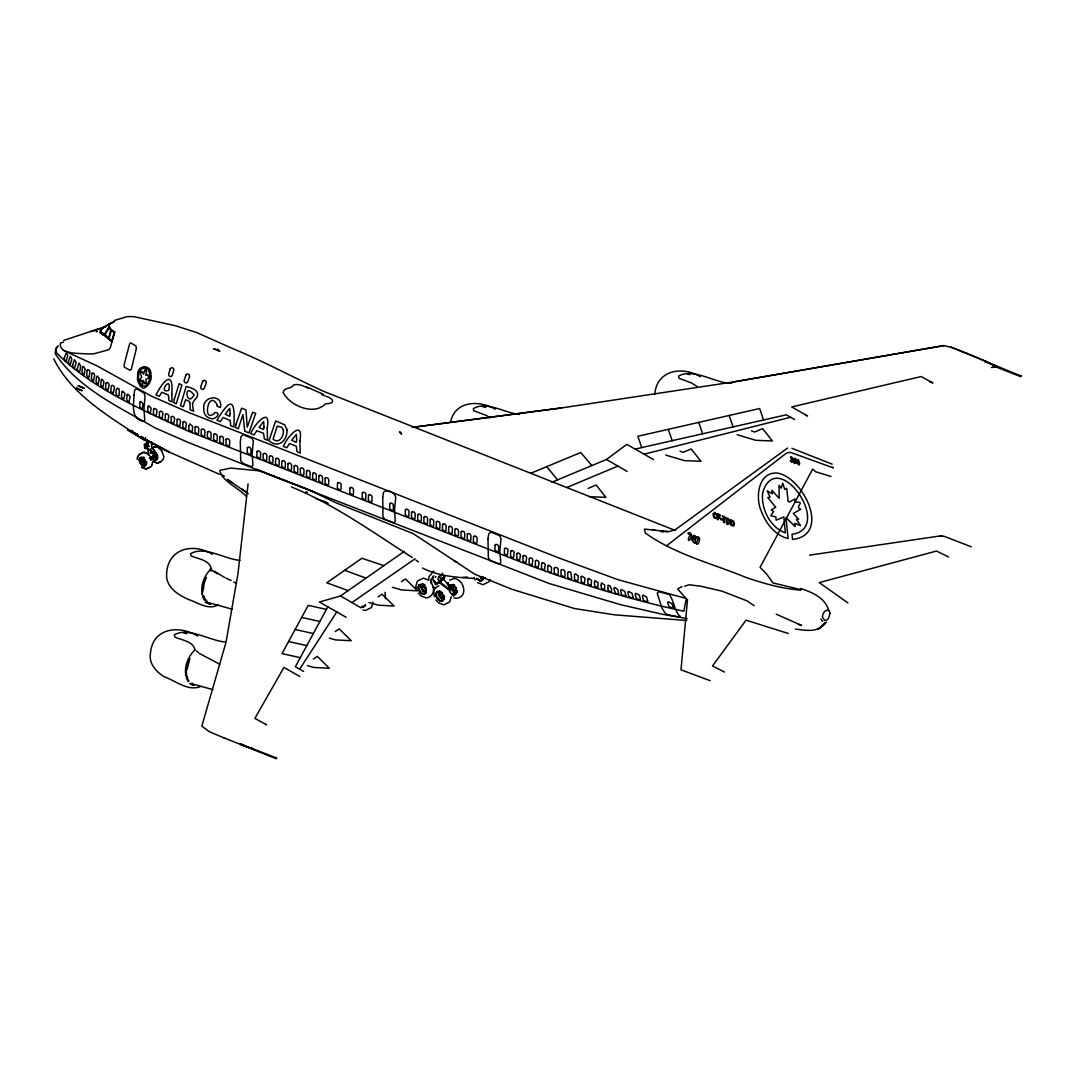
<?xml version="1.0" encoding="UTF-8"?>
<svg xmlns="http://www.w3.org/2000/svg" width="1075" height="1075" viewBox="0 0 1075 1075"><rect width="100%" height="100%" fill="white"/><g stroke="black" fill="none" stroke-linecap="round" stroke-linejoin="round"><path stroke-width="1.5" d="M144.655 464.225L142.397 460.033L144.131 457.56L142.276 457.802L141.954 461.175L143.607 463.553L146.509 464.01L146.643 461.618M424.531 591.263L425.754 592.433L424.531 592.258L422.73 589.718L421.938 586.211L425.189 585.163M444.418 596.128L444.365 598.95L443.397 599.366L442.161 599.192L440.374 596.652L439.581 593.145L440.777 592.07L442.658 592.809M483.589 578.82L481.398 579.076L481.398 578.081L483.118 577.866M187.252 669.161L189.778 658.585C186.405 665.506 184.47 674.361 188.904 681.254M203.524 589.275L203.618 585.351M202.624 592.419L203.847 582.825L206.064 577.396L203.901 584.007M449.31 590.215L438.412 581.924L438.452 581.051L450.035 589.678L449.955 590.766M447.724 589.06L450.64 588.106L451.634 586.52L452.508 587.259L453.959 595.362M451.634 586.52L453.072 586.963L454.523 595.066L453.354 595.752L449.404 591.653M145.918 464.534L144.95 459.751M483.024 577.692L482.89 579.438L480.928 581.212L476.507 578.511L481.049 581.266L483.065 579.438L483.239 577.665M144.749 462.989L142.814 460.087L143.096 458.81L144.292 458.662M142.814 460.087L143.727 458.528L144.91 459.818M146.294 461.538L145.891 462.868L144.641 463.016M154.37 453.032L154.155 455.249L154.491 452.978L154.719 454.886M154.948 453.113L154.948 454.846M422.193 587.42L422.677 585.848L424.088 585.673M439.836 594.354L440.32 592.782L441.731 592.607M444.109 596.007L442.94 597.928L441.328 596.168M453.529 587.326L454.013 585.741M137.331 459.186L137.56 456.62L140.314 453.744L143.808 452.279L148.269 454.067M137.479 459.132L137.708 456.566M146.563 463.983L143.701 463.5L142.787 461.014L142.626 459.079L144.252 457.533L140.086 457.963C138.097 460.987 140.771 465.918 144.386 465.986L145.998 464.521M152.099 464.696L152.408 462.116M154.021 453.475L154.813 454.819L154.666 452.871M163.749 456.27L163.481 458.877L160.887 461.726L157.393 463.164L152.865 461.417M373.012 602.282L371.453 607.523L365.513 610.425L362.893 610.009M385.535 598.762L385.025 592.258M428.697 579.667L428.979 576.63L432.029 573.298M451.272 596.706L449.699 601.946L443.76 604.849L438.385 602.766L435.98 600.052M453.744 585.364L453.274 584.424L452.898 588.428L454.483 585.042M146.267 463.002L144.373 466.066M687.53 599.42L680.999 669.819L710.239 680.717M144.373 444.58L147.235 443.263L144.426 444.553L144.278 445.588L149.559 446.273L144.547 447.496L144.641 448.356L147.92 448.826M424.531 592.258L422.139 590.242L420.943 587.044L421.696 584.639L423.899 584.357L424.061 585.27M442.161 599.192L439.782 597.176L438.587 593.978L440.347 591.129M157.286 458.703L157.138 455.558M448.718 588.119L449.578 585.109L452.279 584.773A5.832 3.534 62.8 0 1 456.23 589.288L456.526 593.064L454.564 594.878M694.826 543.117C698.817 528.698 686.347 538.118 694.826 543.13M248.083 483.911L237.992 573.674L225.992 642.339L201.845 726.109L209.262 731.685L224.232 737.974M442.067 597.808L442.161 597.109M145.192 440.468L127.858 429.973L145.192 440.468L145.609 437.646M141.174 436.248L141.967 438.036L142.155 436.84L142.814 437.229M456.7 590.43L455.652 591.357L453.717 590.027L456.028 592.083L454.913 590.565M654.729 394.323C656.892 369.8 682.262 365.876 700.43 376.72M157.299 455.047L152.422 447.912L157.299 455.047L156.601 455.679L157.488 455.289L153.255 456.996L153.013 456.136L157.353 454.859L157.555 455.76M155.217 455.894L156.91 457.963M444.029 579.398L444.674 576.751L442.242 574.708L438.613 576.563L437.955 579.223L440.387 581.266L442.806 580.03M440.387 581.266L441.046 578.619L444.674 576.751M149.734 458.797L156.748 455.666L149.398 449.982L152.422 447.912M114.434 321.197L108.454 325.201L111.249 329.649L114.689 331.866L110.873 345.747A6.208 3.48 -83.9 0 1 108.669 349.751L94.224 353.715A94.788 53.71 -71.1 0 1 87.599 353.89C79.093 353.164 58.399 354.508 60.455 343.019L63.667 342.092M114.689 331.866L111.76 341.89L100.701 332.538L100.177 330.468L103.254 327.432L105.807 326.854M143.607 463.553L143.848 462.868M423.281 591.465L423.577 590.659M440.911 598.399L441.207 597.593M480.431 577.463L481.398 579.076M453.637 591.868L453.139 590.108M450.721 421.4C455.464 400.411 479.813 400.128 495.226 409.172M984.915 362.006L985.641 361.509L1021.21 376.075L1020.592 376.599L992.749 365.661M447.509 583.55L448.463 582.771L447.146 583.859M441.207 576.052L442.631 573.177M327.862 606.77L295.37 666.728L303.58 671.418M151.575 452.064L150.849 453.193A4.905 2.983 62.8 0 1 151.427 452.091L150.917 453.072M145.515 465.569L146.133 464.507M153.067 459.213L151.911 457.923L154.357 460.087L156.762 459.778L157.528 457.224L155.982 456.673M448.893 586.413L450.788 584.652C454.953 584.907 458.138 590.712 455.733 594.26L454.523 594.784L451.46 593.655L453.018 594.542M144.668 463.379L146.563 462.532M140.247 457.816L139.481 460.409L139.454 459.012L141.255 457.466M151.011 466.537L152.18 464.682M490.213 579.627L488.923 581.817L482.984 584.719L477.609 582.637M143.795 458.461L142.384 457.668L141.792 459.778L143.701 463.5M154.477 460.046L152.032 457.856L155.741 460.261L157.34 458.756L155.66 460.302L154.383 460.019M365.406 605.144L364.653 606.394L361.966 606.676L363.565 606.972L365.594 605.144M145.931 464.333L144.305 465.757L141.833 464.817M365.325 604.929L363.484 606.596L362.073 606.381M154.249 452.656L153.134 452.79L153.658 451.957L154.249 452.656L153.577 452.011M137.358 433.682L136.485 433.749M157.152 457.09L154.612 456.109M426.385 590L424.491 590.833M476.736 578.296L479.544 580.675L480.968 580.89L482.809 579.223A5.12 3.104 62.8 0 0 482.957 577.557L483.253 576.805M426.211 592.634L424.182 594.448L421.104 593.239L418.632 589.772L418.35 586.077L419.156 584.706L421.897 584.357L425.915 588.858M451.204 587.81L452.212 586.224M422.878 584.034L422.892 585.727M336.851 611.85L299.643 669.161M240.424 743.873L276.651 758.09L276.033 758.614L223.573 737.705M57.647 346.567L55.766 348.945L55.215 353.594C78.462 388.72 119.701 407.371 155.123 427.904L188.34 442.497L266.963 473.712L549.325 583.55L621.001 604.795L663.02 614.389L687.18 618.636M435.039 577.463L435.939 576.402M147.436 443.841L148.014 443.155L147.262 442.443L147.383 443.868L147.987 443.155L146.213 442M58.157 345.76L56.317 347.924L56.182 352.425C91.98 388.908 141.591 409.36 187.171 430.726L493.613 551.206C555.224 576.402 618.757 597.068 683.848 611.245L686.307 598.52L618.219 579.761L559.242 558.113L188.797 412.531L151.454 396.151L97.449 366.078L63.317 350.329M152.166 459.294L150.648 460.073L151.736 458.837M211.466 568.473C204.667 574.843 200.514 584.598 202.073 593.911M195.166 649.676C188.367 656.032 184.228 665.788 185.787 675.113M251.537 466.752L252.921 465.354L252.155 453.583L253.337 441.287L252.02 438.278L243.098 434.717L241.055 436.463L240.316 441.489L240.692 460.476L242.654 463.244L251.523 466.765M432.446 577.1L433.695 575.851M825.896 622.371L818.33 629.103L825.896 622.371C818.841 633.014 806.277 630.474 795.258 629.05M138.151 434.73L136.229 434.609A2.177 1.397 66.9 0 1 135.423 433.467L135.248 432.795M551.636 482.312L606.488 459.482L626.832 444.338L653.492 459.549M787.558 448.073L675.436 529.612L669.295 531.534L661.018 531.493L663.907 531.614M210.902 571.04L211.842 570.355M346.11 617.265L319.45 602.04L340.52 595.953L404.281 551.394M351.982 602.538L415.058 558.785M666.406 545.885L785.502 453.852A16.985 9.809 80.2 0 1 787.155 452.911L788.338 452.588A17.428 10.575 71.4 0 1 793.041 453.314L833.367 467.88L832.184 467.141M378.064 596.867L382.015 594.166L394.055 606.031L378.44 605.212L368.953 602.511M401.512 581.656L405.463 578.955L417.503 590.82L401.889 590L392.402 587.299M335.225 631.562L339.176 628.862L351.216 640.727L335.602 639.907L329.286 638.107M313.363 659.096L317.313 656.395L329.353 668.26L313.739 667.441L307.423 665.64M151.091 466.523L145.998 468.982L141.47 467.235M138.648 454.806L143.66 452.333L145.891 452.656L150.298 456.378M101.722 328.923L100.768 329.434M95.782 330.63L97.099 331.49M104.383 326.908L114.246 321.694M149.398 449.982L156.735 455.33L149.546 449.377M150.621 457.372L153.013 456.136M150.903 458.192L153.308 456.969M149.398 458.004L157.434 455.316M449.363 589.436L451.016 588.589L448.033 585.203M453.354 595.752L454.523 595.066M482.85 577.45L481.358 577.638M432.62 579.344L435.778 582.65L439.541 582.999L441.529 582.032M157.77 458.192L156.009 457.56L155.956 458.447L154.034 456.647L155.956 457.614M433.104 577.624L431.183 579.412L431.492 583.188L431.25 579.479L433.144 577.718M681.967 586.628L677.667 588.979L685.837 598.264M144.493 447.523L147.463 446.152M449.659 580.231L453.852 578.471C463.93 578.928 468.767 596.934 456.553 598.278L453.932 597.861M439.003 585.821L435.039 588.025L433.749 590.162L434.26 596.679M140.14 457.856L141.282 457.359M157.38 457.439L157.044 458.541L156.009 458.393M149.613 467.518L146.079 468.969L141.618 467.182M155.714 460.181L156.735 459.737M144.265 466.026L145.286 465.583M160.914 461.686L157.42 463.123L152.959 461.336M114.353 320.484L127.011 316.628L133.649 316.587L175.346 325.698L196.416 332.444L233.53 348.972C264.504 361.67 293.851 377.795 324.301 391.636L675.543 530.539M588.092 488.426L596.128 484.986L605.883 497.349L589.396 496.69M566.915 487.459L617.95 466.066M63.653 340.399L97.57 329.219M146.119 463.218L145.703 464.373M425.458 591.398L426.264 591.062M442.174 598.197L443.894 597.996M530.727 473.309L580.769 452.481L591.868 465.569M153.443 447.079L157.313 446.797L161.599 450.586M153.389 447.146L157.246 446.864L159.57 448.262M467.316 577.033L462.734 577.369M218.386 604.782C208.442 610.506 198.297 602.833 188.891 599.622C179.203 595.496 167.848 588.589 166.625 577.033C165.523 549.782 191.471 541.612 212.474 554.243M200.393 686.589C187.735 691.534 175.467 680.69 163.924 676.592C155.929 671.593 148.511 663.181 150.473 653.049C152.771 627.491 179.31 624.951 197.692 636.024M730.086 383.13L729.468 383.345C714.956 382.445 692.488 367.731 678.54 376.196L679.01 378.319L691.467 382.955L696.976 386.449M103.254 327.432L90.811 331.517L103.563 327.714M684.614 586.13L689.263 584.787L701.236 586.318L721.849 591.116L747.098 600.898L754.18 605.736M95.984 330.576L96.683 331.826M731.632 382.673L729.549 383.238L732.572 382.619M790.609 417.261L644.234 454.134M133.797 432.607L131.204 430.457M635.244 449.054L786.336 414.829L794.546 419.519M732.505 382.136L943.823 345.599L951.98 347.507L990.465 363.377M733.016 382.015L944.025 345.586M991.405 367.529L997.143 366.521L988.678 363.229M141.954 461.175L142.787 461.014M421.306 588.643L422.126 588.509M438.949 595.577L439.769 595.442M559.793 408.191L733.338 381.961M809.623 555.143L940.41 535.901L944.361 536.385L971.249 546.799M432.661 571.51L434.004 571.43M519.574 414.412C505.814 413.432 486.357 400.558 473.322 408.648L473.793 410.771L486.249 415.407L490.119 417.866M225.293 641.95C210.74 641.184 188.246 626.456 174.298 634.908L174.768 637.032C181.379 640.163 193.621 641.157 194.857 649.999M668.086 531.628L644.368 529.075L645.349 533.025C675.355 554.579 712.282 563.488 746.144 577.503C763.814 583.523 782.036 588.71 800.714 590.108M791.724 462.089L792.786 461.242L792.409 458.031A1.505 0.941 65.6 0 0 792.02 457.332C788.217 455.706 792.49 458.044 790.998 458.649C793.968 462.546 787.505 459.092 791.711 462.089M686.683 620.477L614.483 614.833L574.547 608.544L511.861 589.261L474.881 574.278L413.055 533.576L336.327 502.939L307.154 489.058L259.693 470.877L230.722 468.068L219.824 470.38C220.98 480.525 239.416 488.48 246.229 496.301M474.169 578.417C456.633 577.45 438.425 576.2 422.515 568.03M81.794 390.48L79.55 389.593M83.85 388.048L81.606 387.161M150.648 458.703L151.79 458.81M141.268 457.654L144.829 459.831A4.313 2.62 62.8 0 1 145.851 464.36M484.207 577.732L485.457 577.893M454.268 584.773L453.059 584.598L454.416 585.673M141.174 457.386L142.558 457.533M215.752 349.2L213.616 348.905L219.838 351.35L217.755 349.026M156.789 457.184L157.568 457.305M483.763 578.659L482.379 577.571M455.881 591.169L456.794 591.304M426.439 590.887L425.512 590.766L425.673 591.68M156.654 457.292L154.733 456.055M144.48 466.039L141.846 464.991L139.844 462.062A4.313 2.62 62.8 0 1 140.301 458.084L143.822 458.582M144.386 465.73L141.981 464.763L139.898 462.035L140.879 463.527M454.443 586.077L452.669 586.883L452.817 588.872M800.741 589.597L773.073 582.959L766.569 573.969L760.052 567.345L812.7 469.049L815.616 471.737L831.029 476.467M301.672 617.426L319.92 621.484M295.114 629.48L313.363 633.551M288.57 641.547L306.818 645.632M156.816 456.768L157.501 456.902M455.84 590.739L456.647 590.901M326.464 609.391L308.229 605.373L282.013 653.6L300.261 657.685M652.27 529.491L654.917 530.096M151.521 443.088L151.588 444.002M232.213 609.202L207.744 602.47L203.457 596.638M212.877 689.613L191.444 683.673M479.786 576.657L481.036 576.979M240.007 560.33C225.347 559.47 204.613 545.361 190.584 553.719L191.054 555.842C197.679 558.96 209.921 559.968 211.157 568.796M141.645 459.818L142.545 459.979M420.943 587.044L421.843 587.286M438.587 593.978L439.487 594.22M737.127 434.757L755.873 440.32L772.361 440.965L762.605 428.602L754.569 432.056A1927.542 1131.491 62.2 0 0 751.438 430.806M665.694 455.074L684.452 460.637L700.94 461.282L691.185 448.933L683.149 452.373A1927.542 1131.491 62.2 0 0 680.018 451.137M798.322 624.4L801.507 625.368L776.257 614.188M788.284 633.471L746.037 620.154L712.51 665.976L724.496 672.063M687.462 373.979L689.747 374.705M482.245 406.431L485.672 407.532M183.207 632.705L186.633 633.793M805.377 415.192L807.594 415.931L791.711 406.941L921.154 376.546L932.898 382.942L929.7 381.853M265.538 724.442L266.6 724.792L254.856 718.409L283.934 667.468L299.831 676.457M383.896 565.638L361.872 558.288L326.76 582.798L348.152 590.618M442.537 577.759L441.502 579.721M316.507 492.955L256.723 469.305M1021.089 375.444L1020.484 376.559M276.53 757.458L276.033 758.614M344.699 570.314L366.024 578.135M951.053 347.158L968.414 353.877M987.67 362.839L986.205 362.275M240.773 744.733L252.289 748.684L251.093 747.367M315.674 498.37L328.063 503.208M791.899 448.329L832.144 464.145M454.013 560.922L457.103 562.131M219.461 474.303L164.663 450.049L142.128 437.565L169.071 451.903L145.985 439.702M432.661 586.762L435.603 587.918M190.141 683.875L194.199 685.474L190.853 684.117M291.379 486.935C334.728 504.632 373.012 532.407 412.289 557.522M207.153 602.927L210.498 604.271L205.083 602.148A21.675 14.19 -68.5 0 0 207.582 602.296M321.573 394.471L325.08 395.909M969.784 354.428L986.447 361.549M306.348 386.825L323.239 394.256M800.673 588.442C812.176 592.379 825.157 597.646 828.771 610.533M241.028 744.021L245.033 745.835M326.249 396.393C333.801 398.556 335.696 403.743 325.577 403.743C313.994 416.065 289.793 405.745 283.249 392.577C283.478 387.161 291.419 389.365 293.515 385.052C298.743 383.238 304.212 386.409 308.915 388.478M231.112 580.513L225.911 578.081M224.567 577.45L214.53 571.295M233.759 581.951L236.097 583.067M219.797 664.269L199.211 653.331M948.674 557.038L936.513 551.045L819.217 582.596L847.893 602.887M221.047 474.518L224.379 476.238M323.736 501.152L327.633 503.208M305.985 491.705L307.383 492.444M627.168 471.428L606.488 459.482M361.187 607.899L340.52 595.953M156.762 456.821L155.405 455.706M248.258 493.694L227.389 479.45L232.576 482.782M141.779 465.045L143.203 465.824M428.71 580.218L423.335 578.148L417.396 581.091L415.823 586.278L416.616 589.745M217.432 573.875L210.203 569.132M142.438 457.56L143.875 458.38M438.708 592.567L439.581 593.145M421.078 585.633L421.938 586.211M134.59 433.4C104.073 413.432 70.48 392.577 53.75 358.848M141.752 458.635L142.626 459.079M454.859 591.237L453.354 589.879M415.958 560.129L418.403 561.862M241.539 488.789L246.592 492.377M448.92 589.113L450.976 590.793M438.613 576.563L441.046 578.619M196.497 650.993L198.23 652.485M132.655 431.411L132.104 430.497M155.7 453.972L156.574 455.894L155.082 455.303L155.002 454.214M400.814 433.198L399.564 431.868L401.647 434.166L400.182 432.352M147.557 445.44L147.611 446.904M452.656 585.405L453.287 586.117M143.674 458.501L146.119 463.043M435.724 582.946L437.216 584.303L436.074 583.093M144.265 461.417L144.883 462.116M144.144 461.484L144.762 462.183M418.336 593.118L420.742 595.832L426.117 597.915C433.695 597.095 435.711 588.428 431.115 582.972M155.338 455.827L156.036 456.62M141.887 465.018L139.508 460.315M439.339 591.572L440.038 592.406M421.696 584.639L422.408 585.472M142.397 457.748L142.988 458.434M142.276 457.802L142.867 458.501M454.308 589.396L455.047 590.269M440.602 596.437L441.341 597.297M422.959 589.49L423.698 590.363M155.526 455.639L156.144 456.378M143.338 461.887L143.969 462.626M443.088 578.673L451.688 588.818M820.789 619.012L822.711 621.35M546.705 466.671L557.589 479.84M456.015 587.42L456.553 588.442M425.7 586.99L426.238 588.012M161.626 450.546L163.722 456.311M474.062 577.678L475.204 579.922M202.611 596.612L204.452 600.307M186.311 677.814L188.165 681.51M143.217 457.386L143.607 458.192M146.308 439.782L148.363 444.297M422.703 584.195L423.133 585.136M143.123 457.426L143.486 458.219M729.199 415.461L733.11 426.909M698.737 422.394L702.647 433.789M668.287 429.328L672.197 440.723M641.748 447.63L637.838 436.262L759.649 408.527L763.559 419.976M482.326 578.202L482.621 579.25M443.088 598.332L443.397 599.366M145.555 463.459L145.783 464.319M157.098 455.572L157.42 457.238M452.521 588.898L451.366 587.434L451.715 589.033M154.021 455.222L153.08 452.844L153.335 455.33M145.676 461.43L146.039 463.056M439.796 593.373L440.132 594.972M443.155 597.7L443.317 598.614M439.393 581.051L439.541 582.999M151.441 442.174L151.803 446.891M147.718 448.275L148.028 452.158M148.659 452.158L148.807 455.101M151.602 444.015L151.669 445.184M204.062 596.316A16.165 10.589 -68.5 0 1 202.006 594.26M187.762 677.505A16.165 10.589 -68.5 0 1 185.706 675.463M192.573 683.337A21.675 14.19 -68.5 0 1 190.02 683.485M267.178 428.172L267.527 440.199L264.356 438.949L263.577 433.292L256.791 430.739L254.076 434.918L250.677 433.574C254.318 424.397 271.303 405.194 267.178 428.172M283.383 430.269C283.948 435.751 279.46 444.418 273.063 439.205L277.216 426.103L281.757 427.259L283.383 430.269M299.871 441.032L300.221 453.059L297.049 451.809L296.27 446.152L289.484 443.599L286.77 447.764L283.37 446.434C287.24 436.369 303.916 418.538 299.871 441.032M454.886 591.68L454.886 592.674L456.109 592.849L454.886 591.68M680.22 616.445L680.22 617.131L667.468 614.725L665.102 613.046L661.931 608.087L657.242 593.252L658.988 591.667L669.228 594.475C674.106 600.938 674.079 609.847 679.655 616.163L680.22 616.445M726.821 520.434C726.727 525.917 731.672 521.321 727.681 519.359A1.545 0.967 65.6 0 0 726.955 519.776L726.821 520.434M230.157 413.714L229.781 416.334L225.239 414.224L229.714 408.393L230.157 413.714M263.98 426.923L263.603 429.543L259.062 427.393L263.671 421.534L263.98 426.923M296.673 439.769L296.297 442.403L291.755 440.239L296.364 434.381L296.673 439.769M734.44 523.968L733.674 526.065L730.906 525.285L730.691 519.655L733.473 521.079L734.44 523.968M171.785 394.095L172.054 401.969L169.03 400.653L168.332 394.955L161.828 392.254L159.248 396.352L156.009 394.928C163.897 379.26 173.801 370.149 171.785 394.095M286.998 429.852C287.683 440.011 278.573 449.148 268.952 440.763L275.657 420.957L284.754 424.853L286.998 429.852M730.113 522.208C724.846 531.359 724.94 509.174 730.113 522.208M217.096 404.697L217.069 406.216L220.375 407.492C223.506 393.45 201.858 395.56 203.82 408.742C203.175 413.203 206.131 417.651 210.646 418.457C214.234 420.688 222.283 412.854 215.215 412.424C201.845 425.996 207.932 388.129 217.096 404.697M230.278 420.58L230.641 425.687L233.812 426.936C235.317 402.225 232.294 394.149 216.962 420.298L220.375 421.642L223.062 417.476L230.278 420.58M694.06 536.627L693.966 540.053L692.623 539.408L694.047 536.627M717.415 513.608L717.267 519.413L718.073 519.803L718.127 517.33L719.793 518.137L718.194 514.979L720.116 515.906L720.142 514.925L717.415 513.608M720.626 518.338L720.599 519.453L722.091 520.179L722.118 519.064L720.626 518.338M722.36 515.987L723.515 517.545L723.475 522.329L724.348 522.678L724.308 517.922L725.491 518.499L725.504 517.505L722.36 515.987M189.953 403.085L190.168 409.79L193.675 411.161C191.498 402.547 192.64 402.265 196.886 397.32C200.38 390.413 191.041 387.524 186.136 386.489L180.452 405.611L183.261 406.82L185.572 399.766L189.187 401.338L189.953 403.085M762.618 492.82C761.073 508.865 769.754 527.019 785.341 532.891L783.836 516.914L776.137 520.219L775.881 516.9L770.762 515.691L773.557 511.472L771.192 509.926L775.747 507.239L767.725 497.537L770.063 497.107L767.16 490.818L772.213 493.721L771.904 490.308L779.16 498.276L779.066 485.295L781.229 488.171L782.721 483.172L784.79 489.528L786.712 488.252L788.096 501.474L789.601 501.904L795.016 498.934L795.298 502.213C806.868 501.528 793.565 506.553 800.741 509.322L793.35 513.407L798.685 519.265L796.306 519.225L800.539 525.675L794.842 523.297L795.191 526.575L786.013 517.68L788.096 538.575C774.712 535.216 765.36 522.705 760.885 510.155C755.308 496.771 758.439 471.549 777.359 473.081C803.334 477.3 831.593 535.014 792.544 539.435L792.006 534.302C834.952 528.51 776.943 445.319 762.618 492.82M150.809 375.941C153.443 383.654 137.398 396.648 142.975 380.456L140.623 381.464L140.879 380.362L139.602 379.878L141.779 377.164L140.529 373.925L140.892 371.735L142.048 372.662L142.29 371.587L143.633 374.181L144.695 369.961L145.044 370.888L145.891 369.276L145.904 371.345L146.563 370.942L145.743 375.309L147.839 374.503L147.544 375.565L148.847 375.914L148.296 378.01L145.877 379.273L146.24 383.573L145.112 382.713L144.87 383.815L143.472 380.738L142.317 386.032C146.858 387.578 149.317 381.383 149.734 377.782A9.379 6.127 -86.3 0 0 149.304 372.541C147.638 363.941 137.99 368.953 138.648 375.739A9.917 6.329 -85.6 0 0 138.756 380.348L140.892 384.971L140.543 386.664L137.815 381.128A11.61 7.404 -85.6 0 1 137.654 375.565C136.915 363.767 152.569 363.753 150.809 375.941M713.236 513.89L713.289 515.852A2.795 1.68 74.2 0 0 713.907 517.451C715.816 520.515 717.764 515.678 714.942 517.384A1.492 0.887 74.2 0 1 714.553 517.075A1.411 0.847 74.2 0 1 714.136 516.242L714.203 513.716A1.384 0.833 74.2 0 1 714.66 513.312L716.676 514.871L714.714 512.264L713.236 513.89M691.44 534.718C691.05 542.069 685.474 542.566 690.284 534.853C684.815 533.334 690.486 530.875 691.44 534.718M699.583 538.656C699.355 546.073 693.536 546.261 698.441 538.79C692.958 537.272 698.696 534.92 699.583 538.656M133.985 395.251C133.811 404.738 130.303 418.941 143.553 421.387L144.708 420.097L143.969 408.339L145.071 396.057L143.969 392.939L136.364 388.693L134.603 390.292L133.985 395.251M139.978 402.117L139.737 406.968L142.115 409.373L143.056 403.824L140.785 401.351L139.978 402.117M148.001 406.552L147.786 411.376L150.191 413.768L151.185 408.191L148.807 405.786L148.001 406.552M153.631 409.279L153.429 414.09L156.063 416.361L157.058 410.784L156.305 409.252L154.518 408.46L153.631 409.279M159.503 411.873L159.302 416.697L161.949 418.968L162.93 413.391L162.177 411.859L160.39 411.067L159.503 411.873M165.375 414.466L165.174 419.29L167.821 421.561L168.802 415.985L168.049 414.453L166.262 413.66L165.375 414.466M171.248 417.06L171.046 421.884L173.693 424.155L174.674 418.578L173.935 417.046L172.134 416.253L171.248 417.06M177.12 419.667L176.918 424.491L179.565 426.762L180.546 421.185L179.807 419.64L178.007 418.86L177.12 419.667M182.992 422.26L182.79 427.084L185.438 429.355L186.418 423.778L185.679 422.247L183.879 421.454L182.992 422.26M188.904 425.66L188.757 429.637L191.538 431.841L192.358 431.062L192.573 426.238L189.885 423.98L188.904 425.66M195.153 427.245L194.938 432.069L197.733 434.273L198.552 433.494L198.754 428.67L197.975 427.165L196.08 426.412L195.153 427.245M201.334 429.678L201.133 434.502L203.914 436.705L204.747 435.926L204.949 431.102L204.156 429.597L202.275 428.844L201.361 429.664M207.529 432.123L207.327 436.934L210.109 439.137L210.942 438.358L211.143 433.534L210.351 432.029L208.469 431.29L207.529 432.123M213.723 434.555L213.522 439.379L216.303 441.57L217.137 440.79L217.338 435.966L216.545 434.461L214.651 433.722L213.723 434.555M219.918 436.988L219.717 441.812L222.498 444.002L223.318 443.222L223.519 438.412L222.74 436.893L220.845 436.154L219.918 436.988M226.099 439.42L225.898 444.244L228.679 446.434L229.513 445.668L229.714 440.844L228.921 439.326L227.04 438.587L226.099 439.42M247.398 447.791L247.196 452.615L249.978 454.806L250.811 454.026L251.013 449.216L250.22 447.697L248.325 446.958L247.398 447.791M257.059 451.594L256.858 456.418L259.639 458.608L260.473 457.829L260.674 453.005L259.881 451.5L258 450.761L257.059 451.594M263.254 454.026L263.053 458.85L265.834 461.041L266.667 460.261L266.869 455.451L266.076 453.932L264.195 453.193L263.254 454.026M269.449 456.458L269.247 461.282L272.029 463.486L272.862 462.707L273.063 457.883L272.271 456.364L270.376 455.625L269.449 456.458M275.643 458.891L275.442 463.715L278.223 465.918L279.043 465.139L279.245 460.315L278.465 458.797L276.571 458.058L275.643 458.891M281.825 461.323L281.623 466.147L284.405 468.351L285.238 467.571L285.439 462.747L284.647 461.242L282.765 460.49L281.825 461.323M288.019 463.755L287.818 468.579L290.599 470.783L291.433 470.003L291.634 465.179L290.841 463.674L288.96 462.935L288.019 463.755M294.214 466.201L294.012 471.025L296.794 473.215L297.627 472.436L297.829 467.612L297.036 466.107L295.141 465.368L294.214 466.201M300.409 468.633L300.207 473.457L302.989 475.647L303.808 474.868L304.023 470.044L303.231 468.539L301.336 467.8L300.409 468.633M306.603 471.065L306.388 475.889L309.183 478.079L310.003 477.3L310.205 472.489L309.412 470.971L307.531 470.232L306.603 471.065M312.785 473.497L312.583 478.321L315.365 480.525L316.198 479.746L316.399 474.922L315.607 473.403L313.725 472.664L312.785 473.497M318.979 475.929L318.778 480.753L321.559 482.957L322.392 482.178L322.594 477.354L321.801 475.849L319.92 475.096L318.979 475.929M325.174 478.362L324.973 483.186L327.754 485.389L328.587 484.61L328.789 479.786L327.996 478.281L326.101 477.528L325.174 478.362M337.55 483.239L337.348 488.063L340.13 490.254L340.963 489.474L341.165 484.65L340.372 483.145L338.491 482.406L337.55 483.239M349.939 488.104L349.738 492.928L352.519 495.118L353.352 494.339L353.554 489.528L352.761 488.01L350.867 487.271L349.939 488.104M362.329 492.968L362.114 497.792L364.909 499.996L365.728 499.217L365.93 494.393L365.137 492.887L363.256 492.135L362.329 492.968M368.51 495.4L368.308 500.224L371.09 502.428L371.923 501.649L372.125 496.825L371.332 495.32L369.451 494.567L368.51 495.4M382.727 497.483L382.955 516.551L384.85 519.346L393.759 522.84L395.237 521.388L394.565 509.577L395.748 497.282C395.183 492.941 386.167 488.211 383.453 492.444L382.727 497.483M389.808 503.772L389.607 508.596L392.388 510.8L393.222 510.02L393.423 505.196L392.63 503.691L390.736 502.939L389.808 503.772M405.423 509.913L405.221 514.737L408.003 516.941L408.836 516.161L409.037 511.337L408.245 509.832L406.363 509.08L405.423 509.913M411.618 512.358L411.416 517.169L414.197 519.373L415.031 518.593L415.232 513.769L414.439 512.264L412.558 511.525L411.618 512.358M417.812 514.791L417.611 519.615L420.392 521.805L421.225 521.026L421.427 516.202L420.634 514.697L418.739 513.957L417.812 514.791M424.007 517.223L423.805 522.047L426.587 524.237L427.407 523.458L427.608 518.634L426.829 517.129L424.934 516.39L424.007 517.223M430.188 519.655L429.987 524.479L432.768 526.669L433.601 525.903L433.803 521.079L433.01 519.561L431.129 518.822L430.188 519.655M436.383 522.087L436.181 526.911L438.963 529.115L439.796 528.336L439.998 523.512L439.205 521.993L437.323 521.254L436.383 522.087M442.578 524.519L442.376 529.343L445.157 531.547L445.991 530.768L446.192 525.944L445.399 524.439L443.505 523.686L442.578 524.519M448.772 526.952L448.571 531.776L451.352 533.979L452.172 533.2L452.387 528.376L451.594 526.871L449.699 526.118L448.772 526.952M454.967 529.397L454.752 534.208L457.547 536.412L458.367 535.632L458.568 530.808L457.789 529.303L455.894 528.564L454.967 529.397M461.148 531.829L460.947 536.653L463.728 538.844L464.561 538.064L464.763 533.24L463.97 531.735L462.089 530.996L461.148 531.829M467.343 534.262L467.141 539.086L469.923 541.276L470.756 540.497L470.958 535.686L470.165 534.168L468.283 533.428L467.343 534.262M473.537 536.694L473.336 541.518L476.118 543.708L476.951 542.942L477.152 538.118L476.359 536.6L474.465 535.861L473.537 536.694M487.983 538.857L488.359 557.844L490.321 560.612L499.311 564.079L500.748 562.642L499.821 550.951L501.004 538.656L499.687 535.646L490.764 532.085L488.722 533.832L487.983 538.857M495.064 545.159L494.863 549.983L497.658 552.174L498.491 551.394L498.679 546.584L497.886 545.065L496.005 544.326L495.064 545.159M504.498 548.868L504.323 553.665L507.131 555.856L508.112 550.279L507.319 548.774L505.425 548.035L504.498 548.868M510.692 551.3L510.518 556.097L513.339 558.288L514.293 552.725L513.501 551.206L511.619 550.467L510.692 551.3M516.873 553.732L516.712 558.543L519.534 560.72L520.488 555.157L519.695 553.638L517.814 552.899L516.873 553.732M523.068 556.165L522.907 560.975L525.729 563.152L526.683 557.589L525.89 556.071L524.009 555.332L523.068 556.165M529.263 558.597L529.088 563.407L531.91 565.584L532.878 560.021L532.085 558.516L530.19 557.764L529.263 558.597M535.457 561.029L535.283 565.84L538.105 568.017L539.059 562.453L538.279 560.948L536.385 560.209L535.457 561.029M541.639 563.475L541.477 568.272L544.299 570.449L545.253 564.886L544.461 563.381L542.579 562.642L541.639 563.475M547.833 565.907L547.672 570.704L550.494 572.881L551.381 572.075L551.529 567.291L548.774 565.074L547.833 565.907M554.324 568.191L554.23 572.962L557.334 574.991L558.221 574.184L558.234 569.454L557.374 567.976L555.332 567.318L554.324 568.191M561.029 570.355L561.056 575.058L564.173 577.087L564.966 576.334L564.953 571.618L564.079 570.153L562.037 569.481L561.029 570.355M567.748 572.518L567.761 577.235C568.5 578.296 570.704 580.191 571.672 578.498L570.798 572.317L568.742 571.658L567.748 572.518M574.453 574.695L574.467 579.398L577.732 581.347L578.363 575.958L575.38 573.862L574.453 574.695M581.158 576.858L581.185 581.562L584.451 583.523L585.042 578.148L581.911 576.119L581.158 576.858M587.85 579.479L587.891 583.738L591.156 585.687L591.572 580.406L588.455 578.377L587.85 579.479M594.515 582.341L594.609 585.902L597.875 587.85L598.117 582.663L594.986 580.634L594.515 582.341M601.18 585.217L601.315 588.065L604.58 590.027L604.647 584.921L601.516 582.892L601.18 585.217M607.845 588.079L608.02 590.242L611.285 592.191L611.742 589.745L610.049 585.835L608.06 585.149L607.845 588.079M614.524 590.941L615.962 593.696L618.004 594.354L618.649 593.669L617.722 589.436L614.591 587.407L613.906 588.119L614.524 590.941M426.157 590.874L426.023 592.634L424.061 594.408C419.922 594.099 416.818 588.361 419.102 584.827L421.817 584.477L423.362 585.472L426.157 590.874M443.8 597.808L442.9 600.804L440.307 601.14L438.694 600.146L436.275 596.706L436.786 591.64L439.527 591.29L443.545 595.792L443.841 599.568L441.812 601.382C437.632 601.086 434.434 595.362 436.746 591.761L439.46 591.411L440.992 592.406L443.8 597.808M64.298 357.814L64.688 360.542L65.965 361.603L67.792 355.597L66.368 352.694L64.298 357.814M68.464 361.294L68.854 364.022L70.117 365.07L71.864 359.117L70.359 356.255L68.464 361.294M72.63 364.774L72.939 367.529L74.377 368.51L76.137 362.53L74.471 359.762L72.63 364.774M794.183 459.2C793.619 466.039 796.871 459.24 794.183 459.2M193.93 394.982C186.701 408.97 182.898 380.322 193.93 394.982M793.337 458.891C794.089 470.877 799.41 455.37 793.337 458.891M733.526 524.13L733.123 525.084L731.752 524.681C729.589 519.682 734.131 520.811 733.526 524.13M77.225 368.886L77.749 370.673L79.228 371.627L79.967 370.888L80.612 365.849L78.918 363.081L77.225 368.886M830.007 613.422L828.449 618.501L826.635 620.1L824.7 620.423L822.496 617.265A5.335 3.494 -68.5 0 1 825.896 610.6A5.335 3.494 -68.5 0 1 830.007 613.422M99.303 378.696L98.107 384.38L95.998 381.84L96.575 376.828L97.408 376.048L99.303 378.696M101.265 380.026L100.687 385.052L102.797 387.591L103.993 381.907L102.098 379.247L101.265 380.026M106.049 383.184L105.484 388.196L107.863 390.601L109.139 384.877L108.575 383.251L106.962 382.364L106.049 383.184M111.343 386.086L110.765 391.072L113.144 393.504L114.42 387.779L113.869 386.14L112.257 385.253L111.343 386.086M116.624 388.975C115.186 390.776 115.966 397.831 119.15 395.681L119.164 389.042L117.551 388.156L116.624 388.975M121.918 391.878L121.354 396.89L123.733 399.295L124.996 393.571L122.711 391.125L121.918 391.878M127.186 394.901L126.635 399.792L129.013 402.184L130.156 396.541L127.804 394.122L127.186 394.901M82.506 367.207L81.928 372.232L84.038 374.772L85.234 369.088L83.393 366.4L82.506 367.207M87.196 370.418L86.618 375.43L88.728 377.97L89.924 372.286L89.467 370.606L88.029 369.639L87.196 370.418M91.886 373.616L91.308 378.642L93.417 381.182L94.627 375.498L94.157 373.818L92.719 372.837L91.886 373.616M168.627 390.4C157.031 393.799 172.537 373.845 168.627 390.4M136.458 348.219L131.325 369.142L130.008 370.27L124.377 367.207L124.068 364.949L129.632 343.798L130.747 342.777L135.961 346.056L136.458 348.219M174.325 399.094L173.693 402.682L176.26 403.797L181.903 385.092L179.176 383.627L174.325 399.094M236.151 424.02L235.331 427.528L238.301 428.697L242.937 414.601L244.791 431.263L248.983 432.916L255.702 413.311L252.665 412.222L247.21 427.178L245.973 409.871L241.606 408.204L236.151 424.02M77.185 388.545L76.164 388.545L82.143 390.682L76.325 387.994L77.319 388.478M110.725 330.321L108.615 338.087L105.095 334.701L108.884 327.915L110.725 330.321M110.214 334.285L109.072 338.491L111.746 341.124L114.353 332.484L111.236 330.576L110.214 334.285M170.293 368.631L168.627 374.208L169.057 375.901L170.885 376.68L172.121 375.686L173.881 370.069L173.478 368.362L171.597 367.61L170.293 368.631M186.015 374.866L184.067 380.577L184.457 382.297L186.351 383.036L187.668 382.001L189.617 376.29L189.213 374.57L187.332 373.831L186.015 374.866M202.678 381.276L200.676 387.027L201.038 388.747L202.893 389.513L204.263 388.451L206.319 382.687L205.93 380.967L204.022 380.241L202.678 381.276M79.214 386.1L78.179 386.113L84.146 388.25L78.354 385.562L79.214 386.1M436.329 584.115L435.993 584.934L434.891 583.658L436.329 584.115M109.005 324.381L108.696 327.378L104.557 334.191L101.063 331.96L100.714 330.079L103.428 327.405L110.725 323.064L109.005 324.381M457.036 590.712L457.077 592.379L457.036 590.712M425.942 592.419L424.101 594.072L422.677 593.87L418.941 589.705A5.12 3.104 62.8 0 1 419.357 584.975L421.964 584.652L424.732 587.058A5.12 3.104 62.8 0 1 425.942 592.419M443.585 599.353L441.731 601.019L440.32 600.804L436.571 596.638A5.12 3.104 62.8 0 1 437.001 591.908L439.594 591.586L442.376 593.991A5.12 3.104 62.8 0 1 443.585 599.353M452.803 585.848L452.333 586.601L451.473 586.023L452.091 585.028L452.803 585.848M798.255 460.973L797.327 462.357L798.335 462.761L798.255 460.973M798.295 459.495L796.588 462.935L799.222 465.005L799.679 463.285L798.295 459.495M673.273 607.603L672.681 608.262L668.932 606.555L667.629 602.497L668.422 601.745L671.875 603.599L673.273 607.603M625.798 595.617L625.059 596.343L621.538 594.529L620.557 590.309L621.35 589.557L624.79 591.411L625.798 595.617M633.094 597.485L632.369 598.211L628.835 596.397L627.827 592.191L628.62 591.438L632.06 593.293L633.094 597.485M640.391 599.353L639.665 600.078L636.131 598.264L635.097 594.072L635.889 593.319L639.329 595.174L640.391 599.353M647.688 601.221L646.962 601.946L643.428 600.132L642.366 595.953L643.146 595.201L646.599 597.055L647.688 601.221M434.878 581.965L434.072 582.099L433.736 580.5L434.878 581.965M942.184 535.807L939.967 536.143L942.184 535.807M560.666 408.057L412.424 427.353L560.666 408.057M103.294 334.701C94.049 328.224 106.331 337.402 103.294 334.701"/></g></svg>
